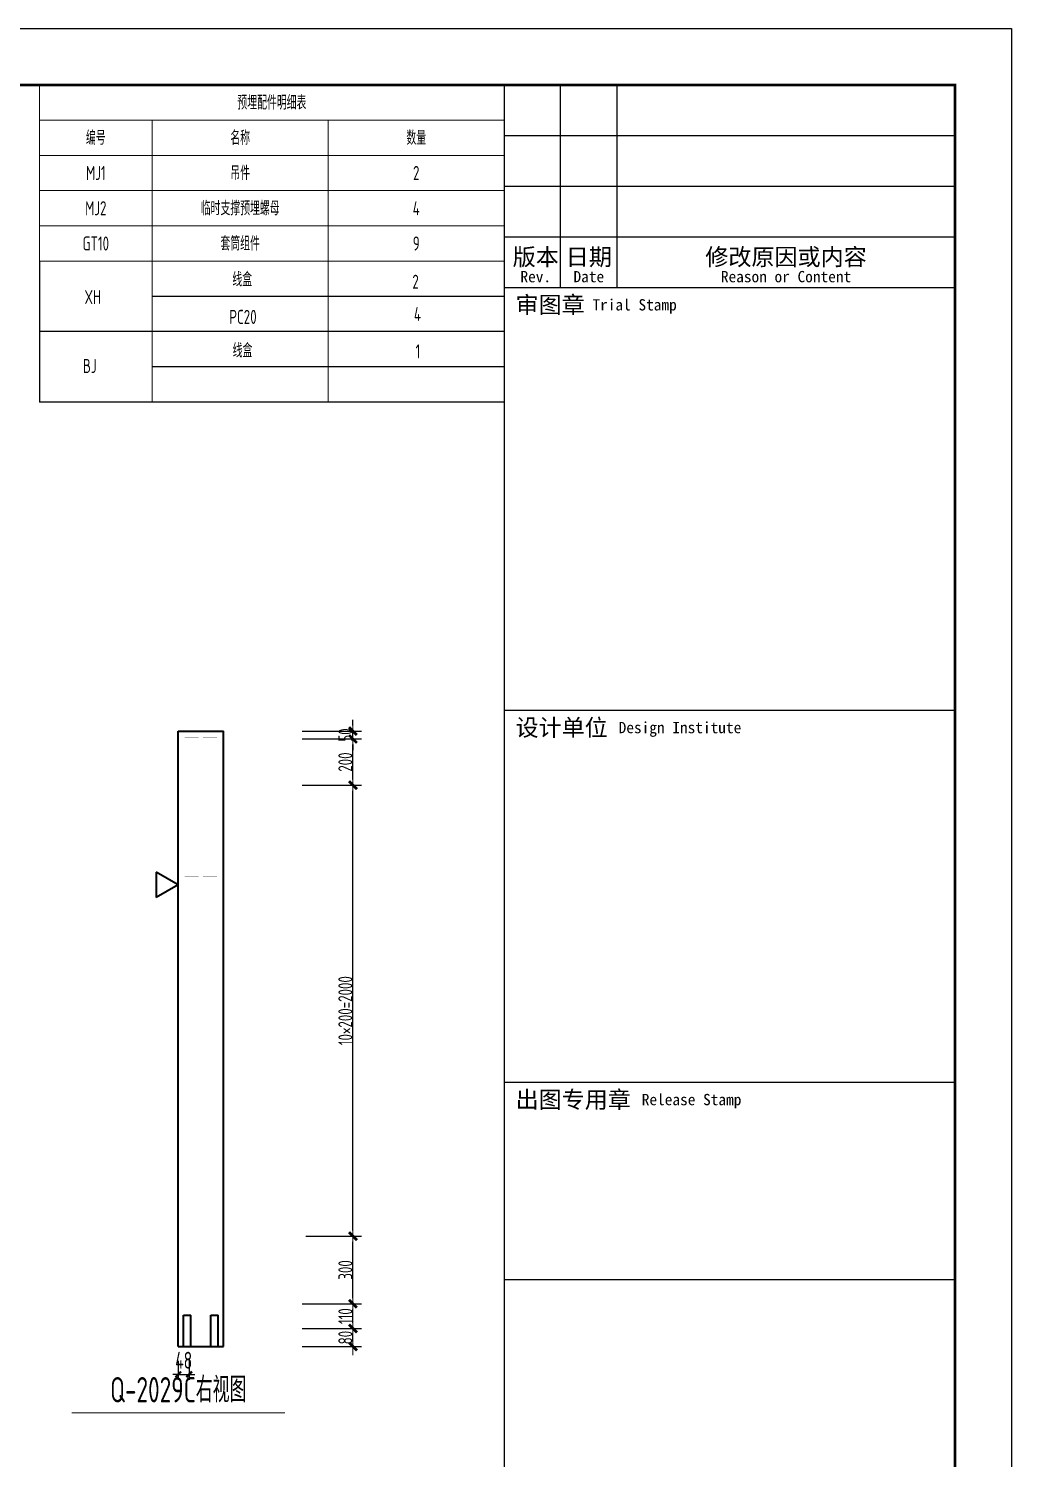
# Model space of a CAD drawing. Extents: x -85320 to 1679916, y -1321939 to 627.
# Drawn here: x 1303097 to 1320540, y -851237 to -825871 of the extents above; entities that cross this region are included whole.
import ezdxf
from ezdxf.enums import TextEntityAlignment as Align

# ---------------------------------------------------------------- set-up
doc = ezdxf.new("R2010")
doc.units = 0
doc.header["$LTSCALE"] = 1000
for name, color, linetype in [('BORDER', 7, 'Continuous'), ('手孔标注', 3, 'Continuous'), ('打印线框', 7, 'Continuous'), ('拉模', 7, 'Continuous'), ('砼墙', 3, 'Continuous')]:
    doc.layers.add(name, color=color, linetype=linetype)
for name, color, linetype, lineweight in [('参数表文字', 7, 'Continuous', 18), ('预制墙图名', 7, 'Continuous', 18), ('预制墙墙身水平筋', 130, 'Continuous', 18), ('预制墙墙身纵向受力筋', 1, 'Continuous', 18), ('预制墙详图标注', 3, 'Continuous', 18), ('预制墙详图轮廓', 3, 'Continuous', 35)]:
    doc.layers.add(name, color=color, linetype=linetype, lineweight=lineweight)
doc.styles.add('TSSD_Dimension', font='tssdeng.shx', dxfattribs={"width": 0.7, "bigfont": 'hztxt.shx'})
doc.styles.add('TSSD_Rein', font='Tssdeng.shx', dxfattribs={"width": 0.7, "bigfont": 'hztxt.shx'})
doc.styles.add('样式 1', font='yjkeng.shx', dxfattribs={"width": 0.7, "bigfont": 'yjkchn.shx'})
doc.styles.add('样式 2', font='yjkeng.shx', dxfattribs={"width": 0.7, "bigfont": 'yjkchn.shx'})
doc.styles.add('设计院一', font='', dxfattribs={"width": 0.8})
doc.styles.get('设计院一').set_extended_font_data('SimSun')
doc.dimstyles.new('标注', dxfattribs={"dimtxt": 300, "dimasz": 100, "dimexe": 100, "dimexo": 250, "dimgap": 100, "dimtad": 1, "dimdec": 0, "dimlfac": 0.25, "dimzin": 0, "dimdsep": 46, "dimtxsty": 'TSSD_Dimension', "dimblk": 'ARCHTICK', "dimcen": 0, "dimdle": 100, "dimclrt": 7, "dimadec": 0, "dimazin": 0, "dimtfac": 1, "dimtdec": 0, "dimtix": 1, "dimtmove": 2, "dimatfit": 3, "dimfxl": 1, "dimtolj": 1, "dimtzin": 0, "dimarcsym": 0})
doc.dimstyles.new('盈建科结构', dxfattribs={"dimscale": 100, "dimtxt": 2.5, "dimasz": 1, "dimexe": 1.5, "dimexo": 0.625, "dimgap": 0.1, "dimtad": 1, "dimdec": 0, "dimrnd": 1, "dimzin": 0, "dimdsep": 46, "dimtxsty": '样式 1', "dimblk": '_yjkbk', "dimblk1": 'ARCHTICK', "dimblk2": 'ARCHTICK', "dimcen": 0.09, "dimadec": 0, "dimazin": 0, "dimtfac": 1, "dimtdec": 4, "dimtix": 1, "dimtmove": 2, "dimatfit": 3, "dimfxl": 1, "dimtolj": 1, "dimtzin": 0, "dimarcsym": 0})

# ---------------------------------------------------------------- blocks, each defined once
blk = doc.blocks.new('_yjkbk')
blk.add_line((-1, 0), (1.5, 0))
blk.add_lwpolyline([(-0.7, -0.7, 0.5, 0.5, 0), (0.7, 0.7, 0.5, 0.5, 0)], format="xyseb")
blk = doc.blocks.new('*D1528')
at = {"layer": 'Defpoints', "color": 0, "transparency": 16777216}
for p in [(1307954, -848934), (1308854, -848934), (1307954, -849254)]:
    blk.add_point(p, dxfattribs=at)
at = {"layer": '预制墙详图标注', "color": 0, "lineweight": -2, "transparency": 16777216}
for p, q in [((1307954, -848934), (1309004, -848934)), ((1307954, -849254), (1309004, -849254)), ((1308854, -849154), (1308854, -849034))]:
    blk.add_line(p, q, dxfattribs=at)
at = {"layer": '预制墙详图标注', "color": 0, "lineweight": -2, "transparency": 16777216, "xscale": 100, "yscale": 100, "zscale": 100}
for p, rotation in [((1308854, -848934), 90), ((1308854, -849254), 270)]:
    blk.add_blockref('_yjkbk', p, dxfattribs=dict(at, rotation=rotation))
at = {"layer": '预制墙详图标注', "color": 0, "transparency": 16777216, "insert": (1308844, -849094), "char_height": 250, "attachment_point": 8, "rotation": 90, "style": '样式 1'}
blk.add_mtext('\\A1;80', dxfattribs=at)
blk = doc.blocks.new('_ArchTick')
at = {"color": 0, "linetype": 'ByBlock', "const_width": 0.4}
blk.add_lwpolyline([(-0.5, -0.5), (0.5, 0.5)], dxfattribs=at)
blk = doc.blocks.new('*D1512')
at = {"layer": 'Defpoints', "color": 0, "transparency": 16777216}
for p in [(1307954, -848494), (1308854, -848494), (1307954, -848934)]:
    blk.add_point(p, dxfattribs=at)
at = {"layer": '预制墙详图标注', "color": 0, "lineweight": -2, "transparency": 16777216}
for p, q in [((1307954, -848494), (1309004, -848494)), ((1308854, -848834), (1308854, -848594)), ((1307954, -848934), (1309004, -848934))]:
    blk.add_line(p, q, dxfattribs=at)
at = {"layer": '预制墙详图标注', "color": 0, "lineweight": -2, "transparency": 16777216, "xscale": 100, "yscale": 100, "zscale": 100}
for p, rotation in [((1308854, -848494), 90), ((1308854, -848934), 270)]:
    blk.add_blockref('_yjkbk', p, dxfattribs=dict(at, rotation=rotation))
at = {"layer": '预制墙详图标注', "color": 0, "transparency": 16777216, "insert": (1308844, -848714), "char_height": 250, "attachment_point": 8, "rotation": 90, "style": '样式 1'}
blk.add_mtext('\\A1;110', dxfattribs=at)
blk = doc.blocks.new('*D1513')
at = {"layer": 'Defpoints', "color": 0, "transparency": 16777216}
for p in [(1307954, -847294), (1308854, -847294), (1307954, -848494)]:
    blk.add_point(p, dxfattribs=at)
at = {"layer": '预制墙详图标注', "color": 0, "lineweight": -2, "transparency": 16777216}
for p, q in [((1308016, -847294), (1309004, -847294)), ((1308854, -848394), (1308854, -847394)), ((1308016, -848494), (1309004, -848494))]:
    blk.add_line(p, q, dxfattribs=at)
at = {"layer": '预制墙详图标注', "color": 0, "lineweight": -2, "transparency": 16777216, "xscale": 100, "yscale": 100, "zscale": 100}
for p, rotation in [((1308854, -847294), 90), ((1308854, -848494), 270)]:
    blk.add_blockref('_yjkbk', p, dxfattribs=dict(at, rotation=rotation))
at = {"layer": '预制墙详图标注', "color": 0, "transparency": 16777216, "insert": (1308844, -847894), "char_height": 250, "attachment_point": 8, "rotation": 90, "style": '样式 1'}
blk.add_mtext('\\A1;300', dxfattribs=at)
blk = doc.blocks.new('*D1514')
at = {"layer": 'Defpoints', "color": 0, "transparency": 16777216}
for p in [(1307954, -839294), (1308854, -839294), (1307954, -847294)]:
    blk.add_point(p, dxfattribs=at)
at = {"layer": '预制墙详图标注', "color": 0, "lineweight": -2, "transparency": 16777216}
for p, q in [((1308016, -839294), (1309004, -839294)), ((1308854, -847194), (1308854, -839394)), ((1308016, -847294), (1309004, -847294))]:
    blk.add_line(p, q, dxfattribs=at)
at = {"layer": '预制墙详图标注', "color": 0, "lineweight": -2, "transparency": 16777216, "xscale": 100, "yscale": 100, "zscale": 100}
for p, rotation in [((1308854, -839294), 90), ((1308854, -847294), 270)]:
    blk.add_blockref('_yjkbk', p, dxfattribs=dict(at, rotation=rotation))
at = {"layer": '预制墙详图标注', "color": 0, "transparency": 16777216, "insert": (1308844, -843294), "char_height": 250, "attachment_point": 8, "rotation": 90, "style": '样式 1'}
blk.add_mtext('\\A1;10×200=2000', dxfattribs=at)
blk = doc.blocks.new('*D2073')
at = {"layer": 'Defpoints', "color": 0, "transparency": 16777216}
for p in [(1305754, -849254), (1305946, -849254), (1305946, -849746)]:
    blk.add_point(p, dxfattribs=at)
at = {"layer": '手孔标注', "color": 0, "lineweight": -2, "transparency": 16777216}
for p, q in [((1305754, -849504), (1305754, -849846)), ((1305946, -849504), (1305946, -849846)), ((1305754, -849746), (1305654, -849746)), ((1305754, -849746), (1305946, -849746)), ((1305946, -849746), (1306046, -849746))]:
    blk.add_line(p, q, dxfattribs=at)
at = {"layer": '手孔标注', "color": 0, "lineweight": -2, "transparency": 16777216, "xscale": 100, "yscale": 100, "zscale": 100}
blk.add_blockref('_ArchTick', (1305754, -849746), dxfattribs=at)
at = {"layer": '手孔标注', "color": 0, "lineweight": -2, "transparency": 16777216, "xscale": 100, "yscale": 100, "zscale": 100, "rotation": 180}
blk.add_blockref('_ArchTick', (1305946, -849746), dxfattribs=at)
at = {"layer": '手孔标注', "color": 7, "lineweight": 0, "transparency": 16777216, "insert": (1305850, -849496), "char_height": 300, "attachment_point": 5, "style": 'TSSD_Dimension'}
blk.add_mtext('\\A1;48', dxfattribs=at)
blk = doc.blocks.new('*D2439')
at = {"layer": 'Defpoints', "color": 0, "transparency": 16777216}
for p in [(1307954, -838474), (1308854, -838474), (1307954, -839294)]:
    blk.add_point(p, dxfattribs=at)
at = {"layer": '预制墙详图标注', "color": 0, "lineweight": -2, "transparency": 16777216}
for p, q in [((1307954, -838474), (1309004, -838474)), ((1308854, -839194), (1308854, -838574)), ((1307954, -839294), (1309004, -839294))]:
    blk.add_line(p, q, dxfattribs=at)
at = {"layer": '预制墙详图标注', "color": 0, "lineweight": -2, "transparency": 16777216, "xscale": 100, "yscale": 100, "zscale": 100}
for p, rotation in [((1308854, -838474), 90), ((1308854, -839294), 270)]:
    blk.add_blockref('_yjkbk', p, dxfattribs=dict(at, rotation=rotation))
at = {"layer": '预制墙详图标注', "color": 0, "transparency": 16777216, "insert": (1308844, -838884), "char_height": 250, "attachment_point": 8, "rotation": 90, "style": '样式 1'}
blk.add_mtext('\\A1;200', dxfattribs=at)
blk = doc.blocks.new('*D2440')
at = {"layer": 'Defpoints', "color": 0, "transparency": 16777216}
for p in [(1307954, -838334), (1308854, -838334), (1307954, -838474)]:
    blk.add_point(p, dxfattribs=at)
at = {"layer": '预制墙详图标注', "color": 0, "lineweight": -2, "transparency": 16777216}
for p, q in [((1307954, -838334), (1309004, -838334)), ((1308854, -838234), (1308854, -838134)), ((1308854, -838474), (1308854, -838334)), ((1307954, -838474), (1309004, -838474)), ((1308854, -838574), (1308854, -838674))]:
    blk.add_line(p, q, dxfattribs=at)
at = {"layer": '预制墙详图标注', "color": 0, "lineweight": -2, "transparency": 16777216, "xscale": 100, "yscale": 100, "zscale": 100}
for p, rotation in [((1308854, -838334), 270), ((1308854, -838474), 90)]:
    blk.add_blockref('_yjkbk', p, dxfattribs=dict(at, rotation=rotation))
at = {"layer": '预制墙详图标注', "color": 0, "transparency": 16777216, "insert": (1308844, -838404), "char_height": 250, "attachment_point": 8, "rotation": 90, "style": '样式 1'}
blk.add_mtext('\\A1;50', dxfattribs=at)
blk = doc.blocks.new('图框1')
at = {"color": 7}
for p, q in [((1433679, -783089), (1425679, -783089)), ((1425679, -783089), (1425679, -823089)), ((1426679, -786689), (1426679, -783089)), ((1427679, -786689), (1427679, -783089)), ((1433679, -783089), (1433679, -823089)), ((1433679, -823089), (1433679, -783089)), ((1433679, -783089), (1433679, -823089)), ((1433679, -823089), (1433679, -783089)), ((1433679, -783989), (1425679, -783989)), ((1433679, -784889), (1425679, -784889)), ((1433679, -785789), (1425679, -785789)), ((1433679, -786689), (1425679, -786689)), ((1433679, -794189), (1425679, -794189)), ((1433679, -800789), (1425679, -800789)), ((1433679, -804289), (1425679, -804289))]:
    blk.add_line(p, q, dxfattribs=at)
at = {"layer": 'BORDER', "const_width": 50}
blk.add_lwpolyline([(1377779, -823089), (1377779, -783089), (1433679, -783089), (1433679, -823089)], close=True, dxfattribs=at)
at = {"color": 7, "style": '设计院一'}
for s, height, p in [('版本', 300, (1426237, -786289)), ('日期', 300, (1427179, -786289)), ('修改原因或内容', 300, (1430679, -786289)), ('Rev.', 200, (1426237, -786589)), ('Date', 200, (1427179, -786589)), ('Reason or Content', 200, (1430679, -786589))]:
    blk.add_text(s, height=height, dxfattribs=at).set_placement(p, align=Align.CENTER)
for s, height, p in [('审图章', 300, (1425879, -786989)), ('Trial Stamp', 200, (1427243, -786989)), ('设计单位', 300, (1425879, -794489)), ('Design Institute', 200, (1427708, -794489)), ('出图专用章', 300, (1425879, -801089)), ('Release Stamp', 200, (1428118, -801089))]:
    blk.add_text(s, height=height, dxfattribs=at).set_placement(p, align=Align.MIDDLE_LEFT)

msp = doc.modelspace()

# ---------------------------------------------------------------- linework, layer by layer
at = {"layer": '参数表文字', "lineweight": 18}
for p, q in [((1303289.78, -826870.96), (1311539.78, -826870.96)), ((1303289.78, -826870.96), (1303289.78, -827495.96)), ((1311539.78, -826870.96), (1311539.78, -827495.96)), ((1303289.78, -827495.96), (1311539.78, -827495.96)), ((1303289.78, -827495.96), (1305289.78, -827495.96)), ((1303289.78, -827495.96), (1303289.78, -828120.96)), ((1305289.78, -827495.96), (1305289.78, -828120.96)), ((1305289.78, -827495.96), (1308414.78, -827495.96)), ((1308414.78, -827495.96), (1308414.78, -828120.96)), ((1308414.78, -827495.96), (1311539.78, -827495.96)), ((1311539.78, -827495.96), (1311539.78, -828120.96)), ((1303289.78, -828120.96), (1305289.78, -828120.96)), ((1303289.78, -828120.96), (1305289.78, -828120.96)), ((1303289.78, -828120.96), (1303289.78, -828745.96)), ((1305289.78, -828120.96), (1308414.78, -828120.96)), ((1305289.78, -828120.96), (1305289.78, -828745.96)), ((1305289.78, -828120.96), (1308414.78, -828120.96)), ((1308414.78, -828120.96), (1311539.78, -828120.96)), ((1308414.78, -828120.96), (1308414.78, -828745.96)), ((1308414.78, -828120.96), (1311539.78, -828120.96)), ((1311539.78, -828120.96), (1311539.78, -828745.96)), ((1303289.78, -828745.96), (1305289.78, -828745.96)), ((1303289.78, -828745.96), (1305289.78, -828745.96)), ((1303289.78, -828745.96), (1303289.78, -829370.96)), ((1305289.78, -828745.96), (1308414.78, -828745.96)), ((1305289.78, -828745.96), (1305289.78, -829370.96)), ((1305289.78, -828745.96), (1308414.78, -828745.96)), ((1308414.78, -828745.96), (1311539.78, -828745.96)), ((1308414.78, -828745.96), (1308414.78, -829370.96)), ((1308414.78, -828745.96), (1311539.78, -828745.96)), ((1311539.78, -828745.96), (1311539.78, -829370.96)), ((1303289.78, -829370.96), (1305289.78, -829370.96)), ((1303289.78, -829370.96), (1305289.78, -829370.96)), ((1303289.78, -829370.96), (1303289.78, -829995.96)), ((1305289.78, -829370.96), (1308414.78, -829370.96)), ((1305289.78, -829370.96), (1305289.78, -829995.96)), ((1305289.78, -829370.96), (1308414.78, -829370.96)), ((1308414.78, -829370.96), (1311539.78, -829370.96)), ((1308414.78, -829370.96), (1308414.78, -829995.96)), ((1308414.78, -829370.96), (1311539.78, -829370.96)), ((1311539.78, -829370.96), (1311539.78, -829995.96)), ((1303289.78, -829995.96), (1305289.78, -829995.96)), ((1305289.78, -829995.96), (1308414.78, -829995.96)), ((1305289.78, -829995.962), (1305289.78, -830620.962)), ((1308414.78, -829995.96), (1311539.78, -829995.96)), ((1308414.78, -829995.962), (1308414.78, -830620.962)), ((1305289.78, -830620.962), (1305289.78, -831245.962)), ((1308414.78, -830620.962), (1308414.78, -831245.962)), ((1305289.78, -831245.962), (1305289.78, -831870.962)), ((1308414.78, -831245.962), (1308414.78, -831870.962)), ((1305289.78, -831870.962), (1305289.78, -832495.962)), ((1308414.78, -831870.962), (1308414.78, -832495.962))]:
    msp.add_line(p, q, dxfattribs=at)
at = {"layer": '手孔标注', "color": 0}
for p, q in [((1303289.78, -829995.962), (1303289.78, -830620.962)), ((1303289.78, -830620.962), (1303289.78, -831245.962)), ((1311539.78, -830620.962), (1305289.78, -830620.962)), ((1311539.78, -831245.962), (1303289.78, -831245.962)), ((1303289.78, -831245.962), (1303289.78, -831870.962)), ((1303289.78, -831870.962), (1303289.78, -832495.962)), ((1311539.78, -831870.962), (1305289.78, -831870.962)), ((1311539.78, -832495.962), (1303289.78, -832495.962))]:
    msp.add_line(p, q, dxfattribs=at)
at = {"layer": '打印线框', "color": 1}
msp.add_lwpolyline([(1261139.78, -867870.962), (1261139.78, -825870.962), (1320539.78, -825870.962), (1320539.78, -867870.962)], close=True, dxfattribs=at)
at = {"layer": '砼墙', "lineweight": 35}
for p, q in [((1305845.68, -849253.637), (1305845.68, -848693.637)), ((1305845.68, -848693.637), (1305973.68, -848693.637)), ((1305845.68, -849253.637), (1305845.68, -848693.637)), ((1305845.68, -848693.637), (1305973.68, -848693.637)), ((1305845.68, -849253.637), (1305845.68, -848693.637)), ((1305845.68, -848693.637), (1305973.68, -848693.637)), ((1305845.68, -849253.637), (1305845.68, -848693.637)), ((1305845.68, -848693.637), (1305973.68, -848693.637)), ((1305973.68, -849253.637), (1305973.68, -848693.637)), ((1305973.68, -849253.637), (1305973.68, -848693.637)), ((1305973.68, -849253.637), (1305973.68, -848693.637)), ((1305973.68, -849253.637), (1305973.68, -848693.637)), ((1306333.68, -849253.637), (1306333.68, -848693.637)), ((1306333.68, -848693.637), (1306461.68, -848693.637)), ((1306333.68, -849253.637), (1306333.68, -848693.637)), ((1306333.68, -848693.637), (1306461.68, -848693.637)), ((1306333.68, -849253.637), (1306333.68, -848693.637)), ((1306333.68, -848693.637), (1306461.68, -848693.637)), ((1306333.68, -849253.637), (1306333.68, -848693.637)), ((1306333.68, -848693.637), (1306461.68, -848693.637)), ((1306333.68, -849253.637), (1306333.68, -848693.637)), ((1306333.68, -848693.637), (1306461.68, -848693.637)), ((1306461.68, -849253.637), (1306461.68, -848693.637)), ((1306461.68, -849253.637), (1306461.68, -848693.637)), ((1306461.68, -849253.637), (1306461.68, -848693.637)), ((1306461.68, -849253.637), (1306461.68, -848693.637)), ((1306461.68, -849253.637), (1306461.68, -848693.637))]:
    msp.add_line(p, q, dxfattribs=at)
at = {"layer": '预制墙图名', "lineweight": 18}
msp.add_line((1303865.601, -850429.04), (1307641.758, -850429.04), dxfattribs=at)
at = {"layer": '预制墙墙身水平筋', "lineweight": 18, "const_width": 0.18}
for points in [[(1306115.396, -838493.637), (1305865.68, -838493.637), (1305865.68, -838453.637), (1306115.396, -838453.637), (1306115.396, -838493.637), (1305865.68, -838493.637), (1305865.68, -838453.637), (1306115.396, -838453.637)], [(1306191.963, -838453.637), (1306441.68, -838453.637), (1306441.68, -838493.637), (1306191.963, -838493.637), (1306191.963, -838453.637), (1306441.68, -838453.637), (1306441.68, -838493.637), (1306191.963, -838493.637)], [(1306115.396, -839313.637), (1305865.68, -839313.637), (1305865.68, -839273.637), (1306115.396, -839273.637), (1306115.396, -839313.637), (1305865.68, -839313.637), (1305865.68, -839273.637), (1306115.396, -839273.637)], [(1306191.963, -839273.637), (1306441.68, -839273.637), (1306441.68, -839313.637), (1306191.963, -839313.637), (1306191.963, -839273.637), (1306441.68, -839273.637), (1306441.68, -839313.637), (1306191.963, -839313.637)], [(1306115.396, -840113.637), (1305865.68, -840113.637), (1305865.68, -840073.637), (1306115.396, -840073.637), (1306115.396, -840113.637), (1305865.68, -840113.637), (1305865.68, -840073.637), (1306115.396, -840073.637)], [(1306191.963, -840073.637), (1306441.68, -840073.637), (1306441.68, -840113.637), (1306191.963, -840113.637), (1306191.963, -840073.637), (1306441.68, -840073.637), (1306441.68, -840113.637), (1306191.963, -840113.637)], [(1306115.396, -840913.637), (1305865.68, -840913.637), (1305865.68, -840873.637), (1306115.396, -840873.637), (1306115.396, -840913.637), (1305865.68, -840913.637), (1305865.68, -840873.637), (1306115.396, -840873.637)], [(1306191.963, -840873.637), (1306441.68, -840873.637), (1306441.68, -840913.637), (1306191.963, -840913.637), (1306191.963, -840873.637), (1306441.68, -840873.637), (1306441.68, -840913.637), (1306191.963, -840913.637)], [(1306115.396, -841713.637), (1305865.68, -841713.637), (1305865.68, -841673.637), (1306115.396, -841673.637), (1306115.396, -841713.637), (1305865.68, -841713.637), (1305865.68, -841673.637), (1306115.396, -841673.637)], [(1306191.963, -841673.637), (1306441.68, -841673.637), (1306441.68, -841713.637), (1306191.963, -841713.637), (1306191.963, -841673.637), (1306441.68, -841673.637), (1306441.68, -841713.637), (1306191.963, -841713.637)], [(1306115.396, -842513.637), (1305865.68, -842513.637), (1305865.68, -842473.637), (1306115.396, -842473.637), (1306115.396, -842513.637), (1305865.68, -842513.637), (1305865.68, -842473.637), (1306115.396, -842473.637)], [(1306191.963, -842473.637), (1306441.68, -842473.637), (1306441.68, -842513.637), (1306191.963, -842513.637), (1306191.963, -842473.637), (1306441.68, -842473.637), (1306441.68, -842513.637), (1306191.963, -842513.637)], [(1306115.396, -843313.637), (1305865.68, -843313.637), (1305865.68, -843273.637), (1306115.396, -843273.637), (1306115.396, -843313.637), (1305865.68, -843313.637), (1305865.68, -843273.637), (1306115.396, -843273.637)], [(1306191.963, -843273.637), (1306441.68, -843273.637), (1306441.68, -843313.637), (1306191.963, -843313.637), (1306191.963, -843273.637), (1306441.68, -843273.637), (1306441.68, -843313.637), (1306191.963, -843313.637)], [(1306115.396, -844113.637), (1305865.68, -844113.637), (1305865.68, -844073.637), (1306115.396, -844073.637), (1306115.396, -844113.637), (1305865.68, -844113.637), (1305865.68, -844073.637), (1306115.396, -844073.637)], [(1306191.963, -844073.637), (1306441.68, -844073.637), (1306441.68, -844113.637), (1306191.963, -844113.637), (1306191.963, -844073.637), (1306441.68, -844073.637), (1306441.68, -844113.637), (1306191.963, -844113.637)], [(1306115.396, -844913.637), (1305865.68, -844913.637), (1305865.68, -844873.637), (1306115.396, -844873.637), (1306115.396, -844913.637), (1305865.68, -844913.637), (1305865.68, -844873.637), (1306115.396, -844873.637)], [(1306191.963, -844873.637), (1306441.68, -844873.637), (1306441.68, -844913.637), (1306191.963, -844913.637), (1306191.963, -844873.637), (1306441.68, -844873.637), (1306441.68, -844913.637), (1306191.963, -844913.637)], [(1306115.396, -845713.637), (1305865.68, -845713.637), (1305865.68, -845673.637), (1306115.396, -845673.637), (1306115.396, -845713.637), (1305865.68, -845713.637), (1305865.68, -845673.637), (1306115.396, -845673.637)], [(1306191.963, -845673.637), (1306441.68, -845673.637), (1306441.68, -845713.637), (1306191.963, -845713.637), (1306191.963, -845673.637), (1306441.68, -845673.637), (1306441.68, -845713.637), (1306191.963, -845713.637)], [(1306115.396, -846513.637), (1305865.68, -846513.637), (1305865.68, -846473.637), (1306115.396, -846473.637), (1306115.396, -846513.637), (1305865.68, -846513.637), (1305865.68, -846473.637), (1306115.396, -846473.637)], [(1306191.963, -846473.637), (1306441.68, -846473.637), (1306441.68, -846513.637), (1306191.963, -846513.637), (1306191.963, -846473.637), (1306441.68, -846473.637), (1306441.68, -846513.637), (1306191.963, -846513.637)], [(1306115.396, -847313.637), (1305865.68, -847313.637), (1305865.68, -847273.637), (1306115.396, -847273.637), (1306115.396, -847313.637), (1305865.68, -847313.637), (1305865.68, -847273.637), (1306115.396, -847273.637)], [(1306191.963, -847273.637), (1306441.68, -847273.637), (1306441.68, -847313.637), (1306191.963, -847313.637), (1306191.963, -847273.637), (1306441.68, -847273.637), (1306441.68, -847313.637), (1306191.963, -847313.637)], [(1306115.396, -847713.637), (1305865.68, -847713.637), (1305865.68, -847673.637), (1306115.396, -847673.637), (1306115.396, -847713.637), (1305865.68, -847713.637), (1305865.68, -847673.637), (1306115.396, -847673.637)], [(1306191.963, -847673.637), (1306441.68, -847673.637), (1306441.68, -847713.637), (1306191.963, -847713.637), (1306191.963, -847673.637), (1306441.68, -847673.637), (1306441.68, -847713.637), (1306191.963, -847713.637)], [(1306115.396, -848113.637), (1305865.68, -848113.637), (1305865.68, -848073.637), (1306115.396, -848073.637), (1306115.396, -848113.637), (1305865.68, -848113.637), (1305865.68, -848073.637), (1306115.396, -848073.637)], [(1306191.963, -848073.637), (1306441.68, -848073.637), (1306441.68, -848113.637), (1306191.963, -848113.637), (1306191.963, -848073.637), (1306441.68, -848073.637), (1306441.68, -848113.637), (1306191.963, -848113.637)], [(1306115.396, -848513.637), (1305865.68, -848513.637), (1305865.68, -848473.637), (1306115.396, -848473.637), (1306115.396, -848513.637), (1305865.68, -848513.637), (1305865.68, -848473.637), (1306115.396, -848473.637)], [(1306191.963, -848473.637), (1306441.68, -848473.637), (1306441.68, -848513.637), (1306191.963, -848513.637), (1306191.963, -848473.637), (1306441.68, -848473.637), (1306441.68, -848513.637), (1306191.963, -848513.637)], [(1306079.396, -848953.637), (1305829.68, -848953.637), (1305829.68, -848913.637), (1306079.396, -848913.637), (1306079.396, -848953.637), (1305829.68, -848953.637), (1305829.68, -848913.637), (1306079.396, -848913.637)], [(1306227.963, -848913.637), (1306477.68, -848913.637), (1306477.68, -848953.637), (1306227.963, -848953.637), (1306227.963, -848913.637), (1306477.68, -848913.637), (1306477.68, -848953.637), (1306227.963, -848953.637)]]:
    msp.add_lwpolyline(points, close=True, dxfattribs=at)
at = {"layer": '预制墙墙身纵向受力筋', "lineweight": 18, "const_width": 0.18}
for points in [[(1305877.68, -848769.637), (1305877.68, -837269.637), (1305941.68, -837269.637), (1305941.68, -848769.637)], [(1306365.68, -848769.637), (1306365.68, -837269.637), (1306429.68, -837269.637), (1306429.68, -848769.637)]]:
    msp.add_lwpolyline(points, close=True, dxfattribs=at)
at = {"layer": '预制墙详图标注', "lineweight": 35}
for p, q in [((1305753.68, -841063.637), (1305363.968, -840838.637)), ((1305363.968, -840838.637), (1305363.968, -841288.637)), ((1305753.68, -841063.637), (1305363.968, -841288.637))]:
    msp.add_line(p, q, dxfattribs=at)
at = {"layer": '预制墙详图轮廓', "lineweight": 35}
for p, q in [((1305753.68, -838333.637), (1306553.68, -838333.637)), ((1305753.68, -849253.637), (1305753.68, -838333.637)), ((1306553.68, -849253.637), (1306553.68, -838333.637)), ((1305753.68, -849253.637), (1306553.68, -849253.637))]:
    msp.add_line(p, q, dxfattribs=at)

# ---------------------------------------------------------------- block references
at = {"layer": '拉模', "color": 3}
msp.add_blockref('图框1', (-114139.169, -43782.267), dxfattribs=at)

# ---------------------------------------------------------------- texts
at = {"layer": '参数表文字', "linetype": 'Continuous', "style": 'TSSD_Rein', "width": 0.7}
for s, p in [('预埋配件明细表', (1307414.78, -827183.46)), ('编号', (1304289.78, -827808.46)), ('名称', (1306852.28, -827808.46)), ('数量', (1309977.28, -827808.46)), ('MJ1', (1304289.78, -828433.46)), ('吊件', (1306852.28, -828433.46)), ('2', (1309977.28, -828433.46)), ('MJ2', (1304289.78, -829058.46)), ('临时支撑预埋螺母', (1306852.28, -829058.46)), ('4', (1309977.28, -829058.46)), ('GT10', (1304289.78, -829683.46)), ('套筒组件', (1306852.28, -829683.46)), ('9', (1309977.28, -829683.46)), ('线盒', (1306888.851, -830321.036)), ('2', (1309964.912, -830361.952)), ('XH', (1304236.611, -830633.698)), ('PC20', (1306901.204, -830985.435)), ('4', (1309998.314, -830934.881)), ('线盒', (1306893.163, -831581.637)), ('1', (1310005.43, -831596.932)), ('BJ', (1304182.205, -831856.632))]:
    msp.add_text(s, height=250, dxfattribs=at).set_placement(p, align=Align.MIDDLE_CENTER)
at = {"layer": '预制墙图名', "linetype": 'Continuous', "style": '样式 2', "width": 0.7}
msp.add_text('Q-2029C右视图', height=450, dxfattribs=at).set_placement((1305753.68, -850378.637), align=Align.BOTTOM_CENTER)

# ---------------------------------------------------------------- dimensions: what is measured, and where the dimension line sits
at = {"layer": '手孔标注', "color": 3, "lineweight": 0}
dim = msp.add_linear_dim(base=(1305945.68, -849746.051), p1=(1305753.68, -849253.637), p2=(1305945.68, -849253.637), dimstyle='标注', dxfattribs=at)
dim.commit()
dim.dimension.update_dxf_attribs({"geometry": '*D2073', "text_midpoint": (1305849.68, -849496.051)})
at = {"layer": '预制墙详图标注'}
for p1, p2, text, override, picture, middle in [((1307953.68, -838473.637), (1307953.68, -838333.637), '50', {"dimscale": 100, "dimtxt": 2.5, "dimasz": 1, "dimexe": 1.5, "dimexo": 0, "dimgap": 0.1, "dimtad": 1, "dimlfac": 0.25, "dimrnd": 5, "dimdle": 0, "dimfxlon": 0}, '*D2440', (1308718.68, -838403.637)), ((1307953.68, -839293.637), (1307953.68, -838473.637), '200', {"dimscale": 100, "dimtxt": 2.5, "dimasz": 1, "dimexe": 1.5, "dimexo": 0, "dimgap": 0.1, "dimtad": 1, "dimlfac": 0.25, "dimrnd": 5, "dimdle": 0, "dimfxlon": 0}, '*D2439', (1308718.68, -838883.637)), ((1307953.68, -847293.637), (1307953.68, -839293.637), '10×200=2000', {"dimscale": 100, "dimtxt": 2.5, "dimasz": 1, "dimexe": 1.5, "dimexo": 0.625, "dimgap": 0.1, "dimtad": 1, "dimlfac": 0.25, "dimrnd": 5, "dimdle": 0, "dimtix": 1, "dimfxlon": 0}, '*D1514', (1308718.68, -843293.637)), ((1307953.68, -848493.637), (1307953.68, -847293.637), '300', {"dimscale": 100, "dimtxt": 2.5, "dimasz": 1, "dimexe": 1.5, "dimexo": 0.625, "dimgap": 0.1, "dimtad": 1, "dimlfac": 0.25, "dimrnd": 5, "dimdle": 0, "dimtix": 1, "dimfxlon": 0}, '*D1513', (1308718.68, -847893.637))]:
    dim = msp.add_aligned_dim(p1=p1, p2=p2, distance=-900, text=text, dimstyle='盈建科结构', override=override, dxfattribs=at)
    dim.commit()
    dim.dimension.update_dxf_attribs({"geometry": picture, "text_midpoint": middle})
for p1, p2, picture, middle in [((1307953.68, -848933.637), (1307953.68, -848493.637), '*D1512', (1308718.68, -848713.637)), ((1307953.68, -849253.637), (1307953.68, -848933.637), '*D1528', (1308718.68, -849093.637))]:
    dim = msp.add_aligned_dim(p1=p1, p2=p2, distance=-900, dimstyle='盈建科结构', override={"dimscale": 100, "dimtxt": 2.5, "dimasz": 1, "dimexe": 1.5, "dimexo": 0, "dimgap": 0.1, "dimtad": 1, "dimlfac": 0.25, "dimrnd": 5, "dimdle": 0, "dimfxlon": 0}, dxfattribs=at)
    dim.commit()
    dim.dimension.update_dxf_attribs({"geometry": picture, "text_midpoint": middle})

doc.saveas('drawing.dxf')
